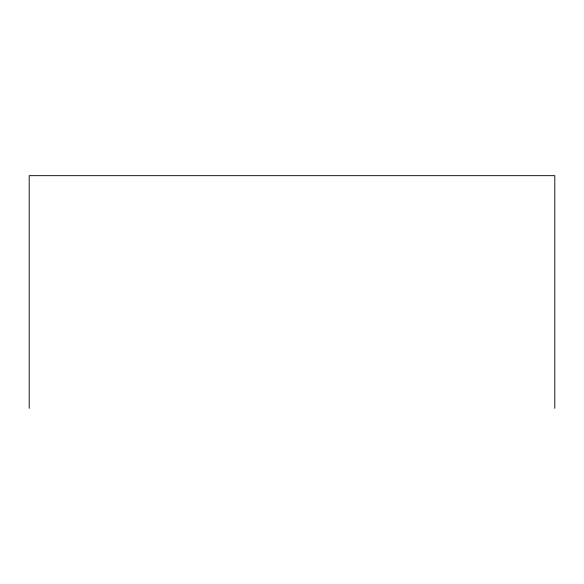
<?xml version="1.0" encoding="UTF-8"?>
<svg xmlns="http://www.w3.org/2000/svg" width="584" height="584" viewBox="0 0 584 584"><rect width="100%" height="100%" fill="white"/><g stroke="black" fill="none" stroke-linecap="round" stroke-linejoin="round"><path stroke-width="0.88" d="M554.8 408.333L554.8 175.667L29.2 175.667L29.2 408.333"/></g></svg>
